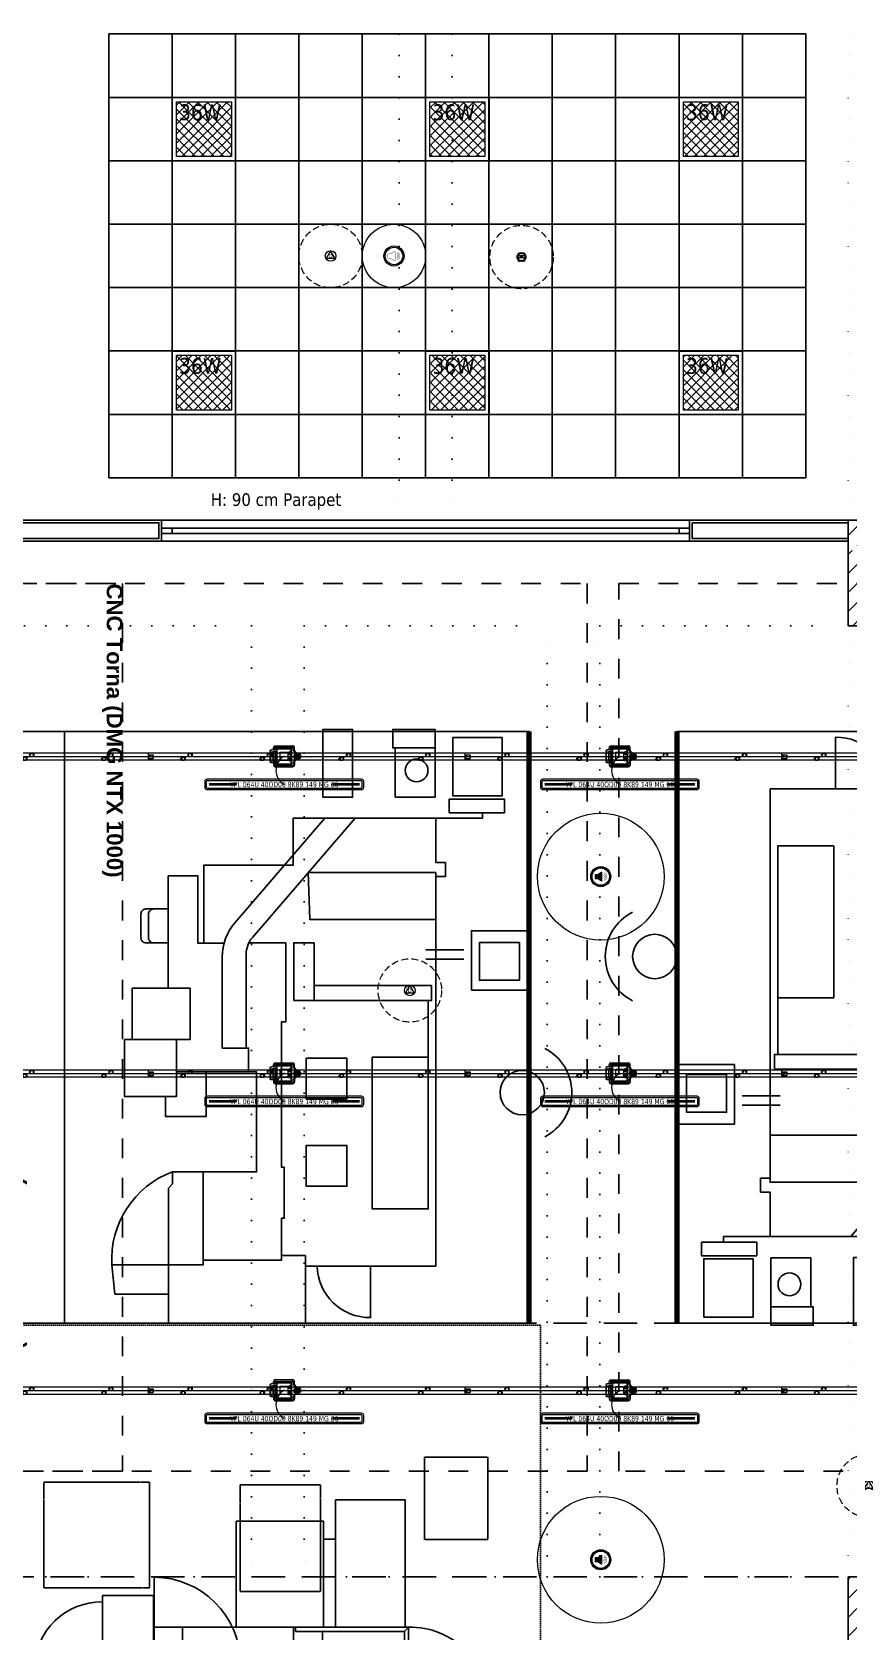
# Model space of a CAD drawing. Header units: centimetres. Extents: x 405564 to 502064, y 46284 to 60634.
# Drawn here: x 486577 to 487350, y 53480 to 54994 of the extents above; entities that cross this region are included whole.
import ezdxf
from ezdxf.enums import TextEntityAlignment as Align

# ---------------------------------------------------------------- set-up
doc = ezdxf.new("R2010")
doc.units = ezdxf.units.CM
for name, pattern in [('3+1_3b$0$DASHED', [0.25, 0.125, -0.125]), ('ACAD_ISO07W100', [3, 0, -3]), ('DASHED', [19.05, 12.7, -6.35]), ('DOT', [0.25, 0, -0.25]), ('HIDDEN', [9.525, 6.35, -3.175])]:
    doc.linetypes.add(name, pattern=pattern)
doc.layers.get('0').update_dxf_attribs({"color": 8, "lineweight": 9})
for name, color, linetype in [('0-KRCN-ASMATAVAN-130426', 8, 'Continuous'), ('AS_DOS_TERAS_UST', 8, 'ACAD_ISO07W100'), ('AS_DUV_ALCIPAN_YANGINA-SUYA DAYANIMLI', 8, 'Continuous'), ('AS_DUV_ALCIPAN_YANGINA-SUYA DAYANIMLI ALTTA 90CM', 8, 'Continuous'), ('AS_KAPI_CAM', 8, 'Continuous'), ('AS_KAPI_POZ', 8, 'Continuous'), ('AS_OLC_AKS', 8, 'Continuous'), ('AS_TA_BETONARME', 5, 'Continuous'), ('AS_TA_TARAMA', 8, 'Continuous'), ('AS_TEFR_CIHAZ', 8, 'Continuous'), ('AS_YAZI', 8, 'Continuous'), ('bs_not', 8, 'Continuous')]:
    doc.layers.add(name, color=color, linetype=linetype)
for name, color, linetype, lineweight in [('0-KRCN-AYDINLATMA-130426', 8, 'Continuous', 9), ('0-KRCN-MİMARİ-220526', 8, 'Continuous', 9), ('AM_6', 8, 'Continuous', 30)]:
    doc.layers.add(name, color=color, linetype=linetype, lineweight=lineweight)
doc.styles.add('2', font='arial.ttf', dxfattribs={"width": 0.9, "height": 200})
doc.styles.add('Kalin02', font='arialbd.ttf')
doc.styles.add('MtXpl_Tahoma', font='tahoma.ttf')
doc.styles.add('OLC-50', font='romans.shx', dxfattribs={"width": 0.5, "height": 0.15})
doc.styles.add('OLCU', font='romanstw.shx', dxfattribs={"width": 0.6})
doc.styles.get("Standard").update_dxf_attribs({"font": 'timesi.ttf'})
doc.styles.add('TAHOMA', font='tahoma.ttf')
pattern_1 = [(225, (17560.68, -7819.299), (17.9605, -17.9605), []), (225, (17542.72, -7819.299), (17.9605, -17.9605), [12.7, -6.35])]

# ---------------------------------------------------------------- blocks, each defined once
blk = doc.blocks.new('YPL 064U 40OD00 8K89 149 MG 66')
at = {"layer": '0-KRCN-AYDINLATMA-130426'}
for points in [[(75.2, -2.9), (75.2, 2.9, 0.414214), (73.2, 4.9), (-73.2, 4.9, 0.414214), (-75.2, 2.9), (-75.2, -2.9, 0.414214), (-73.2, -4.9), (73.2, -4.9, 0.414214)], [(73.8, -2.5), (73.8, 2.5, 0.414214), (72.8, 3.5), (-72.8, 3.5, 0.414214), (-73.8, 2.5), (-73.8, -2.5, 0.414214), (-72.8, -3.5), (72.8, -3.5, 0.414214)]]:
    blk.add_lwpolyline(points, format="xyb", close=True, dxfattribs=at)
at = {"layer": '0-KRCN-AYDINLATMA-130426', "const_width": 2.51, "elevation": 1.3}
for points in [[(-71.3, 0), (-45.4, 0)], [(45.4, 0), (71.3, 0)]]:
    blk.add_lwpolyline(points, dxfattribs=at)
at = {"layer": '0-KRCN-AYDINLATMA-130426', "ltscale": 60, "style": 'TAHOMA', "width": 0.8}
blk.add_text('YPL 064U 40OD00 8K89 149 MG 66', height=5, dxfattribs=at).set_placement((0, -0.1), align=Align.MIDDLE_CENTER)
blk = doc.blocks.new('25A BUSBAR 3MT')
at = {"layer": '0-KRCN-AYDINLATMA-130426'}
for p, q in [((3000, 34), (0, 34)), ((0, 34), (0, -34)), ((3000, 0), (0, 0)), ((385, 17), (377, 17)), ((381, 28), (381, 22)), ((381, 20), (381, 14)), ((381, 12), (381, 6)), ((384, 31), (409, 31)), ((384, 3), (409, 3)), ((412, 27), (412, 28)), ((412, 28), (415, 28)), ((412, 7), (412, 6)), ((412, 6), (415, 6)), ((415, 27), (415, 28)), ((415, 7), (415, 6)), ((418, 27), (418, 7)), ((1135, 17), (1127, 17)), ((1131, 28), (1131, 22)), ((1131, 20), (1131, 14)), ((1131, 12), (1131, 6)), ((1134, 31), (1159, 31)), ((1134, 3), (1159, 3)), ((1162, 27), (1162, 28)), ((1162, 28), (1165, 28)), ((1162, 7), (1162, 6)), ((1162, 6), (1165, 6)), ((1165, 27), (1165, 28)), ((1165, 7), (1165, 6)), ((1168, 27), (1168, 7)), ((1885, 17), (1877, 17)), ((1881, 28), (1881, 22)), ((1881, 20), (1881, 14)), ((1881, 12), (1881, 6)), ((1884, 31), (1909, 31)), ((1884, 3), (1909, 3)), ((1912, 27), (1912, 28)), ((1912, 28), (1915, 28)), ((1912, 7), (1912, 6)), ((1912, 6), (1915, 6)), ((1915, 27), (1915, 28)), ((1915, 7), (1915, 6)), ((1918, 27), (1918, 7)), ((2635, 17), (2627, 17)), ((2631, 28), (2631, 22)), ((2631, 20), (2631, 14)), ((2631, 12), (2631, 6)), ((2634, 31), (2659, 31)), ((2634, 3), (2659, 3)), ((2662, 27), (2662, 28)), ((2662, 28), (2665, 28)), ((2662, 7), (2662, 6)), ((2662, 6), (2665, 6)), ((2665, 27), (2665, 28)), ((2665, 7), (2665, 6)), ((2668, 27), (2668, 7)), ((3000, 34), (3000, -34)), ((3000, 17), (3050, 17)), ((3000, 16), (3047, 16)), ((3047, 16), (3047, -16)), ((3048, 17), (3048, -17)), ((3050, 17), (3050, -17)), ((3000, -34), (0, -34)), ((318, -19), (311, -19)), ((315, -8), (315, -14)), ((315, -15), (315, -22)), ((315, -24), (315, -30)), ((318, -5), (342, -5)), ((318, -33), (342, -33)), ((345, -9), (345, -8)), ((345, -8), (349, -8)), ((345, -29), (345, -30)), ((345, -30), (349, -30)), ((349, -9), (349, -8)), ((349, -29), (349, -30)), ((352, -9), (352, -29)), ((1068, -19), (1061, -19)), ((1065, -8), (1065, -14)), ((1065, -15), (1065, -22)), ((1065, -24), (1065, -30)), ((1068, -5), (1092, -5)), ((1068, -33), (1092, -33)), ((1095, -9), (1095, -8)), ((1095, -8), (1099, -8)), ((1095, -29), (1095, -30)), ((1095, -30), (1099, -30)), ((1099, -9), (1099, -8)), ((1099, -29), (1099, -30)), ((1102, -9), (1102, -29)), ((1818, -19), (1811, -19)), ((1815, -8), (1815, -14)), ((1815, -15), (1815, -22)), ((1815, -24), (1815, -30)), ((1818, -5), (1842, -5)), ((1818, -33), (1842, -33)), ((1845, -9), (1845, -8)), ((1845, -8), (1849, -8)), ((1845, -29), (1845, -30)), ((1845, -30), (1849, -30)), ((1849, -9), (1849, -8)), ((1849, -29), (1849, -30)), ((1852, -9), (1852, -29)), ((2568, -19), (2561, -19)), ((2565, -8), (2565, -14)), ((2565, -15), (2565, -22)), ((2565, -24), (2565, -30)), ((2568, -5), (2592, -5)), ((2568, -33), (2592, -33)), ((2595, -9), (2595, -8)), ((2595, -8), (2599, -8)), ((2595, -29), (2595, -30)), ((2595, -30), (2599, -30)), ((2599, -9), (2599, -8)), ((2599, -29), (2599, -30)), ((2602, -9), (2602, -29)), ((3000, -16), (3047, -16)), ((3000, -17), (3050, -17))]:
    blk.add_line(p, q, dxfattribs=at)
for points in [[(418, 27), (412, 27), (412, 7), (418, 7)], [(1168, 27), (1162, 27), (1162, 7), (1168, 7)], [(1918, 27), (1912, 27), (1912, 7), (1918, 7)], [(2668, 27), (2662, 27), (2662, 7), (2668, 7)], [(3000, 6), (3023, 6), (3023, -6), (3000, -6)], [(352, -9), (345, -9), (345, -29), (352, -29)], [(1102, -9), (1095, -9), (1095, -29), (1102, -29)], [(1852, -9), (1845, -9), (1845, -29), (1852, -29)], [(2602, -9), (2595, -9), (2595, -29), (2602, -29)]]:
    blk.add_lwpolyline(points, close=True, dxfattribs=at)
for centre, radius in [((381, 17), 5.16), ((1131, 17), 5.16), ((1881, 17), 5.16), ((2631, 17), 5.16), ((3017, 0), 2.96), ((315, -19), 5.16), ((1065, -19), 5.16), ((1815, -19), 5.16), ((2565, -19), 5.16)]:
    blk.add_circle(centre, radius, dxfattribs=at)
for centre, start, end in [((384, 28), 90, 180), ((384, 6), 180, 270), ((409, 28), 0, 90), ((409, 6), 270, 0), ((1134, 28), 90, 180), ((1134, 6), 180, 270), ((1159, 28), 0, 90), ((1159, 6), 270, 0), ((1884, 28), 90, 180), ((1884, 6), 180, 270), ((1909, 28), 0, 90), ((1909, 6), 270, 0), ((2634, 28), 90, 180), ((2634, 6), 180, 270), ((2659, 28), 0, 90), ((2659, 6), 270, 0), ((318, -8), 90, 180), ((318, -30), 180, 270), ((342, -8), 0, 90), ((342, -30), 270, 0), ((1068, -8), 90, 180), ((1068, -30), 180, 270), ((1092, -8), 0, 90), ((1092, -30), 270, 0), ((1818, -8), 90, 180), ((1818, -30), 180, 270), ((1842, -8), 0, 90), ((1842, -30), 270, 0), ((2568, -8), 90, 180), ((2568, -30), 180, 270), ((2592, -8), 0, 90), ((2592, -30), 270, 0)]:
    blk.add_arc(centre, 3, start, end, dxfattribs=at)
blk = doc.blocks.new('DABLINE ÇIKIŞ NOKTASI')
at = {"layer": '0-KRCN-AYDINLATMA-130426'}
for p, q in [((-0.495, 0.217), (-0.525, 0.217)), ((-0.525, 0.217), (-0.525, -0.209)), ((-0.298, 0.245), (-0.495, 0.245)), ((-0.495, 0.245), (-0.495, 0.217)), ((-0.397, 0.245), (-0.397, 0.332)), ((-0.339, 0.245), (-0.339, 0.328)), ((-0.336, 0.398), (0.328, 0.398)), ((-0.321, 0.346), (0.318, 0.346)), ((-0.298, 0.245), (-0.298, 0.291)), ((-0.281, 0.308), (0.278, 0.308)), ((-0.274, 0.266), (-0.274, -0.256)), ((-0.257, 0.283), (0.254, 0.283)), ((0, 0), (-0.019, 0)), ((0, 0), (0, 0.019)), ((0, 0), (0.019, 0)), ((0, 0), (0, -0.019)), ((0.172, 0.117), (0.172, 0.075)), ((0.172, 0.117), (0.246, 0.117)), ((0.172, 0.075), (0.246, 0.075)), ((0.178, 0.117), (0.178, 0.143)), ((0.187, 0.117), (0.187, 0.143)), ((0.231, 0.138), (0.231, 0.143)), ((0.231, 0.138), (0.239, 0.138)), ((0.239, 0.138), (0.239, 0.143)), ((0.246, 0.117), (0.246, 0.075)), ((0.271, -0.256), (0.271, 0.266)), ((0.296, -0.279), (0.296, 0.291)), ((0.335, 0.328), (0.335, 0.262)), ((0.394, 0.233), (0.394, 0.319)), ((0.529, 0.05), (0.434, -0.03)), ((0.451, -0.052), (0.546, 0.031)), ((-0.525, -0.209), (-0.493, -0.209)), ((-0.493, -0.24), (-0.493, -0.209)), ((-0.298, -0.24), (-0.493, -0.24)), ((-0.396, -0.24), (-0.396, -0.322)), ((-0.339, -0.24), (-0.339, -0.324)), ((-0.322, -0.341), (0.318, -0.341)), ((-0.317, -0.391), (0.328, -0.391)), ((-0.298, -0.24), (-0.298, -0.279)), ((-0.281, -0.297), (0.278, -0.297)), ((-0.257, -0.273), (0.254, -0.273)), ((0.172, -0.11), (0.172, -0.151)), ((0.172, -0.11), (0.246, -0.11)), ((0.172, -0.151), (0.246, -0.151)), ((0.178, -0.11), (0.178, -0.083)), ((0.187, -0.11), (0.187, -0.083)), ((0.231, -0.11), (0.231, -0.083)), ((0.239, -0.11), (0.239, -0.083)), ((0.246, -0.11), (0.246, -0.151)), ((0.335, -0.282), (0.335, -0.324)), ((0.394, -0.221), (0.394, -0.312))]:
    blk.add_line(p, q, dxfattribs=at)
for points in [[(-0.497, 0.174), (-0.419, 0.174), (-0.419, -0.176), (-0.497, -0.176)], [(-0.396, 0.194), (-0.343, 0.194), (-0.343, -0.193), (-0.396, -0.193)], [(-0.333, 0.194), (-0.296, 0.194), (-0.296, -0.193), (-0.333, -0.193)], [(-0.143, 0.153), (0.143, 0.153), (0.143, -0.153), (-0.143, -0.153)]]:
    blk.add_lwpolyline(points, close=True, dxfattribs=at)
for radius in [0.127, 0.0967, 0.0641]:
    blk.add_circle((0.491, -0.001), radius, dxfattribs=at)
for centre, radius, start, end in [((-0.315, 0.318), 0.083, 105.03782, 170.32566), ((-0.321, 0.328), 0.0173, 90, 180), ((-0.281, 0.291), 0.0173, 90, 180), ((-0.257, 0.266), 0.0173, 90, 180), ((0.209, 0.143), 0.0306, 0, 180), ((0.209, 0.143), 0.022, 0, 180), ((0.254, 0.266), 0.0173, 0, 90), ((0.278, 0.291), 0.0173, 0, 90), ((0.318, 0.328), 0.0173, 0, 90), ((0.303, 0.311), 0.0907, 5.53183, 74.26021), ((-0.314, -0.308), 0.083, 189.67434, 267.75151), ((-0.322, -0.324), 0.0173, 180, 270), ((-0.281, -0.279), 0.0173, 180, 270), ((-0.257, -0.256), 0.0173, 180, 270), ((0.209, -0.083), 0.0306, 0, 180), ((0.209, -0.083), 0.022, 0, 180), ((0.254, -0.256), 0.0173, 270, 0), ((0.278, -0.279), 0.0173, 270, 0), ((0.318, -0.324), 0.0173, 270, 0), ((0.303, -0.304), 0.0907, 285.73979, 354.46817)]:
    blk.add_arc(centre, radius, start, end, dxfattribs=at)
for points in [[(0.335, 0.262), (0.345, 0.219), (0.388, 0.172), (0.446, 0.118)], [(0.394, 0.233), (0.411, 0.185), (0.441, 0.155), (0.473, 0.125)]]:
    blk.add_spline(points, degree=3, dxfattribs=at)
for points, knots in [([(0.335, -0.282), (0.339, -0.262), (0.349, -0.216), (0.374, -0.181), (0.445, -0.101), (0.435, -0.116)], [0, 0, 0, 0, 3.352448, 7.608656, 11.436508, 11.436508, 11.436508, 11.436508]), ([(0.394, -0.221), (0.4, -0.204), (0.413, -0.167), (0.444, -0.14), (0.458, -0.124)], [0, 0, 0, 0, 3.152774, 6.811768, 6.811768, 6.811768, 6.811768])]:
    blk.add_open_spline(points, degree=3, knots=knots, dxfattribs=at)
blk.add_open_spline([(0.435, -0.116), (0.435, -0.116), (0.434, -0.117), (0.434, -0.118)], degree=3, dxfattribs=at)
blk = doc.blocks.new('36W 60x60 cm  SIVA ALTI LED ARMATÜR')
at = {"layer": '0-KRCN-AYDINLATMA-130426'}
h = blk.add_hatch(dxfattribs=at)
h.set_pattern_fill('ANSI37', color=256, scale=2)
h.paths.add_polyline_path([(-26, 26), (26, 26), (26, -26), (-26, -26)])
for points in [[(-30, 30), (30, 30), (30, -30), (-30, -30)], [(-26, 26), (26, 26), (26, -26), (-26, -26)]]:
    blk.add_lwpolyline(points, close=True, dxfattribs=at)
at = {"layer": '0-KRCN-AYDINLATMA-130426', "insert": (-23.5, 23.5), "char_height": 15, "attachment_point": 1, "style": 'TAHOMA'}
blk.add_mtext_dynamic_manual_height_columns('{\\fTahoma|b0|i0|c162|p34;36W}', width=52.946, gutter_width=1.25, heights=[0], dxfattribs=at)
blk = doc.blocks.new('ABB 6131-31-24-500')
at = {"layer": '0-KRCN-AYDINLATMA-130426'}
for p, q in [((-4, -1), (-4, 1)), ((3.2, 1), (-3.2, 1)), ((-3.2, -0.8), (-3.2, 0.8)), ((-1, 4), (1, 4)), ((-1, -0.9), (-1, 1)), ((-0.8, 3.2), (0.8, 3.2)), ((1, -0.9), (1, 1)), ((3.2, 0.8), (3.2, -0.8)), ((4, 1), (4, -1)), ((3.2, -0.9), (-3.2, -0.9)), ((1, -4), (-1, -4)), ((0.8, -3.2), (-0.8, -3.2))]:
    blk.add_line(p, q, dxfattribs=at)
at = {"layer": '0-KRCN-AYDINLATMA-130426', "linetype": 'HIDDEN'}
blk.add_circle((0, 0), 30, dxfattribs=at)
at = {"layer": '0-KRCN-AYDINLATMA-130426'}
for centre, radius in [((-0.5, 0), 0.089), ((0, 0), 0.16), ((0.5, 0), 0.089)]:
    blk.add_circle(centre, radius, dxfattribs=at)
for centre, radius, start, end in [((-1, 1), 3.01, 90, 180), ((-0.8, 0.8), 2.41, 90, 180), ((0.8, 0.8), 2.41, 0, 90), ((1, 1), 3.01, 0, 90), ((-1, -1), 3.01, 180, 270), ((-0.8, -0.8), 2.41, 180, 270), ((0.8, -0.8), 2.41, 270, 0), ((1, -1), 3.01, 270, 0)]:
    blk.add_arc(centre, radius, start, end, dxfattribs=at)
blk = doc.blocks.new('KD')
at = {"layer": '0-KRCN-AYDINLATMA-130426'}
for p, q in [((0, 5), (-4.3, -2.5)), ((4.3, -2.5), (0, 5)), ((4.3, -2.5), (-4.3, -2.5))]:
    blk.add_line(p, q, dxfattribs=at)
at = {"layer": '0-KRCN-AYDINLATMA-130426', "linetype": 'HIDDEN'}
blk.add_circle((0, 0), 30, dxfattribs=at)
at = {"layer": '0-KRCN-AYDINLATMA-130426'}
blk.add_circle((0, 0), 5, dxfattribs=at)
at = {"layer": '0-KRCN-AYDINLATMA-130426', "style": '2'}
blk.add_text('D', height=3.36, dxfattribs=at).set_placement((0, 0), align=Align.MIDDLE_CENTER)
blk = doc.blocks.new('AST-OD-OD')
at = {"layer": '0-KRCN-AYDINLATMA-130426'}
for p, q in [((0.3, 5), (-4, -2.5)), ((4.6, -2.5), (0.3, 5)), ((4.6, -2.5), (-4, -2.5))]:
    blk.add_line(p, q, dxfattribs=at)
at = {"layer": '0-KRCN-AYDINLATMA-130426', "linetype": 'HIDDEN'}
blk.add_circle((0.3, 0), 30, dxfattribs=at)
at = {"layer": '0-KRCN-AYDINLATMA-130426'}
blk.add_circle((0.3, 0), 5, dxfattribs=at)
at = {"layer": '0-KRCN-AYDINLATMA-130426', "style": '2'}
blk.add_text('O', height=3.43, dxfattribs=at).set_placement((0.3, 0), align=Align.MIDDLE)
blk = doc.blocks.new('SIVA ÜSTÜ TİPİ HOPARLÖR')
at = {"layer": '0-KRCN-AYDINLATMA-130426'}
h = blk.add_hatch(color=256, dxfattribs=at)
h.dxf.hatch_style = 1
h.paths.add_polyline_path([(9.2, 0, 1), (-9.2, 0, 1)])
h.paths.add_polyline_path([(8.2, 0, -1), (-8.2, 0, -1)], flags=16)
h.paths.add_polyline_path([(1.3, -3.9, -0.598176), (0.3, -4.4), (-2.7, -2.4, 0.147433), (-3, -2.3), (-5.1, -2.3, -0.414214), (-5.7, -1.7), (-5.7, 1.7, -0.414214), (-5.1, 2.3), (-3, 2.3, 0.147433), (-2.7, 2.4), (0.3, 4.4, -0.598176), (1.3, 3.9)], flags=0)
h = blk.add_hatch(color=256, dxfattribs=at)
h.dxf.hatch_style = 1
h.paths.add_polyline_path([(0.3, -4.4, 0.598176), (1.3, -3.9), (1.3, 3.9, 0.598176), (0.3, 4.4), (-2.7, 2.4, -0.147433), (-3, 2.3), (-5.1, 2.3, 0.414214), (-5.7, 1.7), (-5.7, -1.7, 0.414214), (-5.1, -2.3), (-3, -2.3, -0.147433), (-2.7, -2.4)])
at = {"layer": '0-KRCN-AYDINLATMA-130426', "const_width": 0.317}
blk.add_lwpolyline([(0.3, -4.4, 0.598176), (1.3, -3.9), (1.3, 3.9, 0.598176), (0.3, 4.4), (-2.7, 2.4, -0.147433), (-3, 2.3), (-5.1, 2.3, 0.414214), (-5.7, 1.7), (-5.7, -1.7, 0.414214), (-5.1, -2.3), (-3, -2.3, -0.147433), (-2.7, -2.4)], format="xyb", close=True, dxfattribs=at)
for points in [[(2.4, 1.3, -0.601398), (2.4, -1.3)], [(2.8, 2.5, -0.658812), (2.8, -2.5)], [(3.2, 3.7, -0.680488), (3.2, -3.7)]]:
    blk.add_lwpolyline(points, format="xyb", dxfattribs=at)
at = {"layer": '0-KRCN-AYDINLATMA-130426'}
blk.add_circle((0, 0), 60, dxfattribs=at)
at = {"layer": '0-KRCN-AYDINLATMA-130426', "ltscale": 0.1}
for radius in [9.5, 9.24, 8.23]:
    blk.add_circle((0, 0), radius, dxfattribs=at)
blk = doc.blocks.new('ASMA TAVA TİPİ HOPARLÖR')
at = {"layer": '0-KRCN-AYDINLATMA-130426', "const_width": 0.317}
blk.add_lwpolyline([(0.3, -4.4, 0.598176), (1.3, -3.9), (1.3, 3.9, 0.598176), (0.3, 4.4), (-2.7, 2.4, -0.147433), (-3, 2.3), (-5.1, 2.3, 0.414214), (-5.7, 1.7), (-5.7, -1.7, 0.414214), (-5.1, -2.3), (-3, -2.3, -0.147433), (-2.7, -2.4)], format="xyb", close=True, dxfattribs=at)
for points in [[(2.4, 1.3, -0.601398), (2.4, -1.3)], [(2.8, 2.5, -0.658812), (2.8, -2.5)], [(3.2, 3.7, -0.680488), (3.2, -3.7)]]:
    blk.add_lwpolyline(points, format="xyb", dxfattribs=at)
at = {"layer": '0-KRCN-AYDINLATMA-130426'}
blk.add_circle((0, 0), 30, dxfattribs=at)
at = {"layer": '0-KRCN-AYDINLATMA-130426', "ltscale": 0.1}
for radius in [9.5, 8.23]:
    blk.add_circle((0, 0), radius, dxfattribs=at)
blk = doc.blocks.new('G$C546873DE')
at = {"layer": '0-KRCN-AYDINLATMA-130426'}
for centre in [(16259.1, 7161.8), (16577, 7161.8), (16259.1, 6861.8), (16577, 6861.8), (16259.1, 6561.9), (16577, 6561.8)]:
    blk.add_arc(centre, 15.2, 119.6759, 240.9272, dxfattribs=at)
for name, p in [('36W 60x60 cm  SIVA ALTI LED ARMATÜR', (16175.7, 7768.5)), ('36W 60x60 cm  SIVA ALTI LED ARMATÜR', (16415.7, 7768.5)), ('36W 60x60 cm  SIVA ALTI LED ARMATÜR', (16655.7, 7768.5)), ('AST-OD-OD', (16295.4, 7648.5)), ('ASMA TAVA TİPİ HOPARLÖR', (16355.7, 7648.5)), ('ABB 6131-31-24-500', (16476.5, 7647.5)), ('36W 60x60 cm  SIVA ALTI LED ARMATÜR', (16175.7, 7528.5)), ('36W 60x60 cm  SIVA ALTI LED ARMATÜR', (16415.7, 7528.5)), ('36W 60x60 cm  SIVA ALTI LED ARMATÜR', (16655.7, 7528.5)), ('YPL 064U 40OD00 8K89 149 MG 66', (16569.6, 7148.5)), ('SIVA ÜSTÜ TİPİ HOPARLÖR', (16551.5, 7061.2)), ('KD', (16370.7, 6953.5)), ('YPL 064U 40OD00 8K89 149 MG 66', (16251.8, 6848.5)), ('YPL 064U 40OD00 8K89 149 MG 66', (16569.6, 6848.5)), ('YPL 064U 40OD00 8K89 149 MG 66', (16569.6, 6548.5)), ('KD', (16805.2, 6484.8)), ('SIVA ÜSTÜ TİPİ HOPARLÖR', (16551.5, 6414.8))]:
    blk.add_blockref(name, p, dxfattribs=at)
for name, p, xscale, yscale, zscale in [('25A BUSBAR 3MT', (15822.8, 7174.7, -441.6), 0.1, 0.1, 0.1), ('25A BUSBAR 3MT', (16122.8, 7174.7, -441.6), 0.1, 0.1, 0.1), ('DABLINE ÇIKIŞ NOKTASI', (16251.6, 7175, -317), 25.4, 25.4, 25.4), ('25A BUSBAR 3MT', (16422.8, 7174.7, -441.6), 0.1, 0.1, 0.1), ('DABLINE ÇIKIŞ NOKTASI', (16569.5, 7175, -317), 25.4, 25.4, 25.4), ('25A BUSBAR 3MT', (16722.8, 7174.7, -441.6), 0.1, 0.1, 0.1), ('YPL 064U 40OD00 8K89 149 MG 66', (16251.8, 7148.5), 1.000014702709283, 1.000014702709283, 1.000014702709283), ('25A BUSBAR 3MT', (15822.8, 6874.7, -441.6), 0.1, 0.1, 0.1), ('25A BUSBAR 3MT', (16122.8, 6874.7, -441.6), 0.1, 0.1, 0.1), ('DABLINE ÇIKIŞ NOKTASI', (16251.6, 6875, -317), 25.4, 25.4, 25.4), ('25A BUSBAR 3MT', (16422.8, 6874.7, -441.6), 0.1, 0.1, 0.1), ('DABLINE ÇIKIŞ NOKTASI', (16569.5, 6875, -317), 25.4, 25.4, 25.4), ('25A BUSBAR 3MT', (16722.8, 6874.7, -441.6), 0.1, 0.1, 0.1), ('25A BUSBAR 3MT', (15822.8, 6574.7, -441.6), 0.1, 0.1, 0.1), ('25A BUSBAR 3MT', (16122.8, 6574.7, -441.6), 0.1, 0.1, 0.1), ('DABLINE ÇIKIŞ NOKTASI', (16251.6, 6575.1, -317), 25.4, 25.4, 25.4), ('25A BUSBAR 3MT', (16422.8, 6574.7, -441.6), 0.1, 0.1, 0.1), ('DABLINE ÇIKIŞ NOKTASI', (16569.5, 6575, -317), 25.4, 25.4, 25.4), ('25A BUSBAR 3MT', (16722.8, 6574.7, -441.6), 0.1, 0.1, 0.1), ('YPL 064U 40OD00 8K89 149 MG 66', (16251.8, 6548.5), 1.000014702709283, 1.000014702709283, 1.000014702709283)]:
    blk.add_blockref(name, p, dxfattribs=dict(at, xscale=xscale, yscale=yscale, zscale=zscale))
blk = doc.blocks.new('Elektro-Einspeisung')
at = {"layer": 'AS_OLC_AKS'}
blk.add_circle((0, 0), 90, dxfattribs=at)
at = {"layer": 'AM_6'}
blk.add_text('E', height=140, dxfattribs=at).set_placement((2, -2, 0), align=Align.MIDDLE_CENTER)
blk = doc.blocks.new('LUFT-1')
at = {"layer": 'AS_OLC_AKS'}
blk.add_circle((0, 0), 90, dxfattribs=at)
at = {"layer": 'AM_6'}
blk.add_text('P', height=150, dxfattribs=at).set_placement((14, -3, 0), align=Align.MIDDLE_CENTER)
blk = doc.blocks.new('KW-VL-1')
at = {"layer": 'AS_OLC_AKS'}
blk.add_circle((1, 0), 180, dxfattribs=at)
at = {"layer": 'AM_6'}
blk.add_text('W', height=300, dxfattribs=at).set_placement((0, -14, 0), align=Align.MIDDLE_CENTER)
blk = doc.blocks.new('Absaugsymbol')
at = {"layer": 'AS_OLC_AKS'}
blk.add_circle((0, 0, 103958), 180, dxfattribs=at)
at = {"layer": 'AM_6'}
blk.add_text('A', height=300, dxfattribs=at).set_placement((3, 18, 103958), align=Align.MIDDLE_CENTER)
blk = doc.blocks.new('G552-PW_Daufsicht')
at = {"layer": 'AS_TEFR_CIHAZ'}
for p, q in [((562, 1954), (562, 2625)), ((1892, 2652), (1892, 1954)), ((2531, 2580), (2531, 1950)), ((2569, 1950), (2569, 2586)), ((3821, 2604), (3821, 1945)), ((3856, 1945), (3856, 2586)), ((-603, 1954), (-603, 2525)), ((527, 2525), (527, 1954)), ((-1841, 1917), (-979, 1055)), ((-87, 1945), (-940, 1945)), ((-940, 1945), (-940, 1093)), ((-916, 1093), (-87, 1922)), ((-33, 1945), (-87, 1945)), ((-87, 1945), (-87, 1922)), ((-87, 1922), (-33, 1922)), ((4240, 1945), (-33, 1945)), ((-33, 1945), (-33, 1905)), ((0, -427), (0, 1927)), ((470, 1622), (314, 1905)), ((470, 1220), (470, 1622)), ((470, 1622), (2763, 1622)), ((2651, 1220), (2651, 1460)), ((2651, 1460), (2763, 1460)), ((3290, -915), (3290, 1460)), ((3905, 1454), (4713, 1454)), ((572, 1220), (470, 1220)), ((1311, 1220), (2651, 1220)), ((-940, 1093), (-916, 1093)), ((-940, 1093), (-940, 539)), ((2255, -699), (2255, 899)), ((-940, 539), (-896, 539)), ((-925, 573), (572, 573)), ((-896, 539), (-857, 491)), ((-896, 539), (-890, 532)), ((-857, 491), (527, 494)), ((414, -955), (414, 494)), ((527, 494), (527, -955)), ((-1340, 346), (-1334, 282)), ((-1308, 295), (-1313, 349)), ((-1334, 282), (-1312, 262)), ((-1294, 283), (-1308, 295)), ((-1303, 241), (-648, -272)), ((-1995, 0), (444, 0)), ((1424, 100), (3086, 100)), ((4200, 115), (4200, -915)), ((4200, 115), (4240, 115)), ((-730, -208), (-730, -548)), ((-1456, -853), (-648, -514)), ((-647, -539), (-1456, -903)), ((-301, -549), (-302, -1548)), ((-1521, -944), (-1498, -884)), ((-1498, -884), (-1470, -871)), ((-1477, -904), (-1496, -954)), ((-1459, -896), (-1477, -904)), ((1311, -887), (527, -887)), ((2708, -871), (1311, -871)), ((1311, -871), (1311, -887)), ((2708, -915), (2708, -871)), ((4240, -955), (414, -955)), ((675, -1628), (675, -964)), ((1999, -964), (1998, -1636)), ((3495, -915), (2708, -915)), ((3454, -1841), (3454, -964)), ((3488, -1726), (3488, -964)), ((4240, -955), (4200, -915)), ((4240, -922), (4240, -955)), ((670, -1547), (414, -1162)), ((352, -1229), (563, -1547))]:
    blk.add_line(p, q, dxfattribs=at)
at = {"layer": 'AS_TEFR_CIHAZ', "color": 1, "const_width": 50}
blk.add_lwpolyline([(2130, -2205), (-2838, -2205), (-2838, 3600)], dxfattribs=at)
at = {"layer": 'AS_TEFR_CIHAZ', "color": 1, "linetype": 'DASHED'}
blk.add_lwpolyline([(7097, -2205), (7097, 3600), (-2838, 3600), (-2838, -2205)], close=True, dxfattribs=at)
at = {"layer": 'AS_TEFR_CIHAZ', "linetype": 'HIDDEN'}
for points in [[(4612, 2500), (5612, 2500), (5612, 1500), (4612, 1500)], [(5587, -119), (5587, 641), (4577, 641), (4577, -119)], [(5070, -1104), (5850, -1104), (5850, -1704), (5070, -1704)]]:
    blk.add_lwpolyline(points, close=True, dxfattribs=at)
at = {"layer": 'AS_TEFR_CIHAZ'}
for points in [[(-940, 1945), (4540, 1945), (4540, 1460), (4240, 1460), (4240, 1185)], [(-33, 1905), (314, 1905)], [(2763, 1945), (2763, 1460), (4240, 1460)], [(-1255, 328), (-1258, 325), (-1283, 557), (-1246, 560), (-1212, 545), (-1138, 445), (-1134, 439)], [(-647, 492), (-647, -1536)], [(-647, -256), (-1284, 289)], [(-1003, 5), (-1255, 5), (-1263, 2), (-1302, -37), (-1360, -195), (-1360, -424), (-1302, -582), (-1263, -621), (-1255, -625), (-911, -625)], [(4133, -140), (3537, -140), (3537, 135), (4240, 135), (4240, -140), (4240, -140)], [(4200, -140), (4200, -140), (4200, -915), (3495, -915), (3495, -140), (4200, -140)]]:
    blk.add_lwpolyline(points, dxfattribs=at)
for points in [[(1311, -887), (572, -887), (572, 1220), (1311, 1220)], [(3537, 135), (4240, 135), (4240, 1185), (3537, 1185)], [(4240, -149), (5243, -149), (5243, 678), (4240, 678)], [(-556, 492), (-556, 0), (-431, -339), (-303, -469), (-301, -549), (414, -549), (414, -506), (-245, -506), (-259, -506), (-259, -451), (-394, -319), (-514, 7), (-511, 492)], [(5074, -263), (4240, -263), (4240, -149), (5074, -149)], [(702, -225), (1177, -225), (1177, -825), (702, -825)], [(5445, -263), (4240, -263), (4240, -922), (5445, -922)], [(269, -1547), (923, -1547), (923, -2126), (269, -2126)], [(319, -1596), (608, -1596), (608, -2077), (319, -2077)], [(679, -1595), (815, -1595), (815, -2077), (679, -2077)], [(845, -1564), (923, -1564), (923, -2110), (845, -2110)]]:
    blk.add_lwpolyline(points, close=True, dxfattribs=at)
for points in [[(-940, 563, 1.374117), (554, -954, -1)], [(-1456, -853, -0.269846), (-1303, 241, 2.380885)], [(-1262, 208, 0.270288), (-1409, -833, 3.362582)]]:
    blk.add_lwpolyline(points, format="xyb", dxfattribs=at)
for centre, radius in [((2255, 100), 710), ((0, 0), 385), ((-1045, -310), 51)]:
    blk.add_circle(centre, radius, dxfattribs=at)
for centre, radius, start, end in [((553, 1954), 671, 359.2315, 89.2315), ((1901, 1954), 698, 90.7388, 180.7388), ((2534, 1958), 623, 90.352, 181.161), ((2567, 1972), 614, 357.5367, 89.8676), ((3823, 1972), 632, 90.1092, 182.4045), ((3847, 1954), 632, 359.1841, 89.1841), ((-612, 1954), 571, 359.0969, 89.0969), ((537, 1954), 571, 90.9031, 180.9031), ((-929, 1042), 1264, 45.5778, 136.2145), ((3896, 1455), 817, 270.3506, 359.9299), ((-1326, 347), 13.5, 4.6569, 184.6569), ((-1508, -949), 13.5, 159.3431, 339.3431), ((666, -964), 664, 270.7766, 0.7766), ((2008, -964), 672, 179.2326, 269.2326), ((3463, -964), 877, 179.412, 269.412), ((3479, -964), 762, 270.6767, 0.6767), ((250, -655), 1758, 211.6721, 321.571)]:
    blk.add_arc(centre, radius, start, end, dxfattribs=at)
for name, p in [('LUFT-1', (2060, 1351)), ('Elektro-Einspeisung', (3416, 1347))]:
    blk.add_blockref(name, p, dxfattribs=at)
at = {"layer": 'AS_TEFR_CIHAZ', "xscale": 0.5000000000000007, "yscale": 0.5000000000000007, "zscale": 0.5000000000000007}
for name, p in [('Absaugsymbol', (0, 0, -51979)), ('KW-VL-1', (3760, -557))]:
    blk.add_blockref(name, p, dxfattribs=at)
at = {"layer": 'AS_TEFR_CIHAZ', "insert": (-2604, 3298), "char_height": 150, "attachment_point": 1, "rotation": 270, "style": 'Kalin02'}
blk.add_mtext_dynamic_manual_height_columns('GROB 550', width=5907.32, gutter_width=7500, heights=[1371], dxfattribs=at)
blk = doc.blocks.new('CNCTorna(DMGNTX1000)')
at = {"layer": 'AS_TEFR_CIHAZ', "color": 1, "linetype": '3+1_3b$0$DASHED', "ltscale": 150}
blk.add_lwpolyline([(240408.2, -42632.9), (240408.2, -42082.9), (241248.2, -42082.9), (241248.2, -42632.9), (240408.2, -42632.9)], dxfattribs=at)
at = {"layer": 'AS_TEFR_CIHAZ', "color": 1}
blk.add_lwpolyline([(240548.2, -42137.9), (241108.2, -42137.9), (241108.2, -42577.9), (240548.2, -42577.9), (240548.2, -42137.9)], dxfattribs=at)
at = {"layer": 'AS_TEFR_CIHAZ', "linetype": 'Continuous', "ltscale": 0.075}
for points in [[(240602.4, -42489.8), (240602.4, -42366.1), (240548.2, -42366.1), (240548.2, -42236.4), (240676.1, -42236.4), (240680.1, -42240.2), (240691.5, -42240.2), (240691.5, -42319.9), (240786, -42319.9), (240786, -42272.3), (240743.9, -42272.3), (240743.9, -42233.6), (240762.7, -42233.6), (240762.7, -42244), (240816.8, -42244), (240816.8, -42194.9), (240762.7, -42194.9), (240762.7, -42233.6)], [(240603.5, -42183), (240575.8, -42185.7), (240575.8, -42236.4)], [(240603.5, -42183), (240603.5, -42236.9)], [(240816.8, -42244), (240816.8, -42257), (240865.3, -42257), (240865.3, -42202.1), (240816.8, -42202.1)], [(240602.4, -42366.1), (240612.2, -42366.1), (240612.2, -42343.5), (240607.8, -42343.5), (240607.8, -42269.2), (240603.5, -42269.2), (240603.5, -42236.4)], [(240865.3, -42236.3), (240971.5, -42236.3), (240971.5, -42264.4), (240907.8, -42264.4), (240907.8, -42289.1)], [(240786, -42272.3), (240786, -42244)], [(240607.8, -42269.2), (240691.5, -42269.2)], [(240907.8, -42270), (240981.8, -42270), (240981.8, -42354.6), (241026.2, -42354.6), (241026.2, -42533.8)], [(240612.2, -42343.5), (240647.6, -42343.5), (240647.6, -42343.5), (240647.6, -42346.1), (240695.8, -42346.1), (240695.8, -42343.5), (240833.4, -42343.5), (240833.4, -42347.6), (240908.3, -42347.6), (240908.3, -42312.6)], [(240930.2, -42489.8), (240930.2, -42370.5), (240974.7, -42368.9), (240974.7, -42489.8), (240970.9, -42489.8)], [(241046, -42382.7), (241046, -42410.8), (241110.1, -42410.8), (241110.1, -42382.7), (241046, -42382.7)], [(240853.7, -42482.4), (240656.5, -42482.4), (240656.5, -42429.5), (240800.1, -42429.5), (240800.1, -42482.4)], [(241092.7, -42489), (241110.1, -42489), (241110.1, -42448.8), (241092.7, -42448.8), (241092.7, -42451.2)], [(240892.9, -42480.2), (240892.9, -42516.1)], [(240901.7, -42480.2), (240901.7, -42516.1)], [(240602.4, -42489.8), (240970.9, -42489.8), (240970.9, -42498.7), (240984.1, -42498.7), (240984.1, -42489.8), (241026.2, -42489.8)], [(241026.2, -42533.8), (241031.3, -42533.8)]]:
    blk.add_lwpolyline(points, dxfattribs=at)
for points in [[(240603.5, -42183, -0.330658), (240691.5, -42240.2)], [(240940.3, -42222.6), (240940.3, -42215.4, 0.414214), (240935.3, -42210.4), (240913.1, -42210.4, 0.414214), (240908.1, -42215.4), (240908.1, -42222.6)], [(240908.1, -42236.3), (240908.1, -42222.6, -0.414214), (240913.1, -42217.6), (240935.3, -42217.6, -0.414214), (240940.3, -42222.6), (240940.3, -42236.3)], [(240786, -42312.4), (240808.6, -42312.4), (240808.6, -42287.4), (240894.8, -42287.4, -0.179666), (240927.5, -42299.5), (241026.2, -42384.5)], [(240808.6, -42310), (240897, -42310, -0.179666), (240913.3, -42316), (241026.2, -42413.2)], [(240602.4, -42427.9), (240553.6, -42427.9, -0.410447), (240602.4, -42377.2)]]:
    blk.add_lwpolyline(points, format="xyb", dxfattribs=at)
for points in [[(240853.7, -42374.3), (240908.3, -42374.3), (240908.3, -42355.1), (240853.7, -42355.1)], [(240677.9, -42366.8), (240716.5, -42366.8), (240716.5, -42405.4), (240677.9, -42405.4)], [(240760.4, -42366.8), (240799, -42366.8), (240799, -42405.4), (240760.4, -42405.4)], [(240867.7, -42485.6), (240853.7, -42485.6), (240853.7, -42374.3), (240867.7, -42374.3)], [(241046.2, -42489), (241092.7, -42489), (241092.7, -42451.2), (241046.2, -42451.2)], [(241031.3, -42554.6), (241044.3, -42554.6), (241044.3, -42502.4), (241031.3, -42502.4)], [(241102.4, -42552.5), (241047.2, -42552.5), (241047.2, -42505.9), (241102.4, -42505.9)], [(240863.4, -42523.3), (240919.7, -42523.3), (240919.7, -42577.9), (240863.4, -42577.9)], [(240872.8, -42568.8), (240908.5, -42568.8), (240908.5, -42531), (240872.8, -42531)]]:
    blk.add_lwpolyline(points, close=True, dxfattribs=at)
at = {"layer": 'AS_TEFR_CIHAZ', "color": 1, "const_width": 5}
blk.add_lwpolyline([(241108.2, -42577.9), (240548.2, -42577.9)], dxfattribs=at)
at = {"layer": 'AS_TEFR_CIHAZ', "linetype": 'Continuous', "ltscale": 0.075}
blk.add_circle((241071.3, -42471.4), 10.8, dxfattribs=at)
at = {"layer": 'AS_TEFR_CIHAZ', "insert": (240408.2, -42082.9), "char_height": 15, "width": 588.214, "attachment_point": 1, "style": 'Kalin02'}
blk.add_mtext('CNC Torna (DMG NTX 1000)', dxfattribs=at)
blk = doc.blocks.new('A1-Tefris-R01')
at = {"layer": 'AS_TEFR_CIHAZ', "linetype": 'HIDDEN', "ltscale": 5}
for points in [[(17975, -3010), (9885, -3010)], [(17975, -3250), (9885, -3250)]]:
    blk.add_lwpolyline(points, dxfattribs=at)
at = {"layer": 'bs_not'}
for centre in [(11467, -2662.9), (11341.5, -2791.7)]:
    blk.add_circle(centre, 21, dxfattribs=at)
for centre, start, end in [((11467, -2662.9), 116.9034, 243.0966), ((11341.5, -2791.7), 296.9034, 63.0966)]:
    blk.add_arc(centre, 46.9, start, end, dxfattribs=at)
at = {"layer": 'AS_OLC_AKS', "xscale": 0.1000000000000011, "yscale": 0.1000000000000011, "zscale": 0.1000000000000011, "rotation": 90}
blk.add_blockref('G552-PW_Daufsicht', (11138.4, -3721.6), dxfattribs=at)
at = {"layer": 'AS_TEFR_CIHAZ'}
for p, rotation in [((53045.9, 238098.2), 270), ((-31230, -243558.2), 90), ((54065.9, 238098.2), 270)]:
    blk.add_blockref('CNCTorna(DMGNTX1000)', p, dxfattribs=dict(at, rotation=rotation))
blk = doc.blocks.new('*U621')
at = {"color": 0}
for p, q in [((490, 0), (10, 0)), ((10, -5), (490, -5))]:
    blk.add_line(p, q, dxfattribs=at)
for points in [[(0, 0), (0, -5), (10, -5), (10, 0)], [(490, 0), (490, -5), (500, -5), (500, 0)]]:
    blk.add_lwpolyline(points, close=True, dxfattribs=at)
at = {"style": 'OLCU', "width": 0.45, "flags": 1}
for tag, p in [('C-ICI-CNO', (100, -80)), ('C-DIVISYON1', (100, -105)), ('C-BOSLUK', (100, -130)), ('C-DIVISYON2', (100, -155))]:
    blk.add_attdef(tag, text='', height=20, dxfattribs=at).set_placement(p, align=Align.MIDDLE_CENTER)
at = {"color": 0, "style": 'OLCU', "width": 0.5, "flags": 1}
for tag, p in [('C-REZ1', (100, -205)), ('C-REZ2', (100, -230))]:
    blk.add_attdef(tag, text='', height=17.5, dxfattribs=at).set_placement(p, align=Align.MIDDLE_CENTER)
at = {"layer": 'AS_KAPI_POZ', "style": 'OLC-50', "width": 0.5}
blk.add_attdef('C-NO', text='', height=8, rotation=90, dxfattribs=at).set_placement((10, 5), align=Align.TOP_LEFT)
at = {"layer": 'AS_KAPI_POZ', "style": 'OLCU', "width": 0.45}
for tag, p in [('POZ+GEN-C', (250, 15)), ('YUK-C', (250, -20))]:
    blk.add_attdef(tag, text='', height=20, dxfattribs=at).set_placement(p, align=Align.MIDDLE_CENTER)
blk = doc.blocks.new('A$C6A10306C')
at = {"layer": 'AS_TA_TARAMA'}
h = blk.add_hatch(dxfattribs=at)
h.set_pattern_fill('ANSI33', color=256, scale=4, angle=180)
h.set_pattern_definition(pattern_1)
h.paths.add_polyline_path([(16785.68, -6101.45), (16885.68, -6101.45), (16885.68, -6201.45), (16785.68, -6201.45)])
h = blk.add_hatch(dxfattribs=at)
h.set_pattern_fill('ANSI33', color=256, scale=4, angle=180)
h.set_pattern_definition(pattern_1)
h.paths.add_polyline_path([(16785.68, -7101.45), (16885.68, -7101.45), (16885.68, -7201.45), (16785.68, -7201.45)], flags=17)
at = {"layer": 'AS_DOS_TERAS_UST', "linetype": 'DOT', "ltscale": 80}
for p, q in [((16360.68, -5601.45), (16360.68, -6101.45)), ((16410.68, -5601.45), (16410.68, -6101.45)), ((16785.68, -5601.45), (16785.68, -6101.45)), ((15985.68, -6201.45), (16220.68, -6201.45)), ((16220.68, -6201.45), (16220.68, -7101.45)), ((16270.68, -6201.45), (16500.68, -6201.45)), ((16270.68, -6201.45), (16270.68, -7101.45)), ((16500.68, -7101.45), (16500.68, -6201.45)), ((16550.68, -6201.45), (16785.68, -6201.45)), ((16550.68, -7101.45), (16550.68, -6201.45)), ((16785.68, -7101.45), (16785.68, -6201.45)), ((15985.68, -7101.45), (16220.68, -7101.45)), ((16270.68, -7101.45), (16500.68, -7101.45)), ((16550.68, -7101.45), (16785.68, -7101.45))]:
    blk.add_line(p, q, dxfattribs=at)
at = {"layer": 'AS_DUV_ALCIPAN_YANGINA-SUYA DAYANIMLI'}
for points in [[(15985.68, -6103.95), (15985.68, -6101.45), (16135.68, -6101.45), (16135.68, -6121.45), (15985.68, -6121.45), (15985.68, -6118.95), (16133.18, -6118.95), (16133.18, -6103.95)], [(16785.68, -6103.95), (16785.68, -6101.45), (16635.68, -6101.45), (16635.68, -6121.45), (16785.68, -6121.45), (16785.68, -6118.95), (16638.18, -6118.95), (16638.18, -6103.95)]]:
    blk.add_lwpolyline(points, close=True, dxfattribs=at)
at = {"layer": 'AS_TA_BETONARME'}
for points in [[(16785.68, -6101.45), (16885.68, -6101.45), (16885.68, -6201.45), (16785.68, -6201.45)], [(16785.68, -7101.45), (16885.68, -7101.45), (16885.68, -7201.45), (16785.68, -7201.45)]]:
    blk.add_lwpolyline(points, close=True, dxfattribs=at)
blk.add_blockref('A1-Tefris-R01', (5135.68, -3851.45))
at = {"layer": 'AS_KAPI_CAM'}
blk.add_blockref('*U621', (16135.68, -6108.95), dxfattribs=at)
at = {"layer": 'AS_YAZI', "insert": (16182.27, -6091.45), "char_height": 12, "attachment_point": 7, "style": 'MtXpl_Tahoma', "bg_fill": 2}
blk.add_mtext('{\\fTahoma|b0|i0|c162|p34;H: 90 cm Parapet}', dxfattribs=at)
at = {"layer": 'AS_DOS_TERAS_UST', "linetype": 'DOT', "ltscale": 80}
blk.add_line((16785.68, -6101.45), (15985.68, -6101.45), dxfattribs=at)
at = {"layer": 'AS_DUV_ALCIPAN_YANGINA-SUYA DAYANIMLI ALTTA 90CM'}
blk.add_lwpolyline([(16135.68, -6101.45), (16635.68, -6101.45), (16635.68, -6121.45), (16135.68, -6121.45)], close=True, dxfattribs=at)

msp = doc.modelspace()

# ---------------------------------------------------------------- linework, layer by layer
at = {"layer": '0-KRCN-ASMATAVAN-130426'}
for p, q in [((486649.7, 54992.6), (487309.7, 54992.6)), ((486649.7, 54572.6), (486649.7, 54992.6)), ((486709.7, 54572.6), (486709.7, 54992.6)), ((486769.7, 54572.6), (486769.7, 54992.6)), ((486829.7, 54572.6), (486829.7, 54992.6)), ((486889.7, 54572.6), (486889.7, 54992.6)), ((486949.7, 54572.6), (486949.7, 54992.6)), ((487009.7, 54572.6), (487009.7, 54992.6)), ((487069.7, 54572.6), (487069.7, 54992.6)), ((487129.7, 54572.6), (487129.7, 54992.6)), ((487189.7, 54572.6), (487189.7, 54992.6)), ((487249.7, 54572.6), (487249.7, 54992.6)), ((487309.7, 54992.6), (487309.7, 54572.6)), ((486649.7, 54932.6), (487309.7, 54932.6)), ((486649.7, 54872.6), (487309.7, 54872.6)), ((486649.7, 54812.6), (487309.7, 54812.6)), ((486649.7, 54752.6), (487309.7, 54752.6)), ((486649.7, 54692.6), (487309.7, 54692.6)), ((486649.7, 54632.6), (487309.7, 54632.6)), ((487309.7, 54572.6), (486649.7, 54572.6))]:
    msp.add_line(p, q, dxfattribs=at)

# ---------------------------------------------------------------- block references
at = {"layer": '0-KRCN-AYDINLATMA-130426'}
msp.add_blockref('G$C546873DE', (470564.1, 47134), dxfattribs=at)

# ---------------------------------------------------------------- next in the draw order: block references
at = {"layer": '0-KRCN-MİMARİ-220526'}
msp.add_blockref('A$C6A10306C', (470564.1, 60634), dxfattribs=at)

doc.saveas('drawing.dxf')
